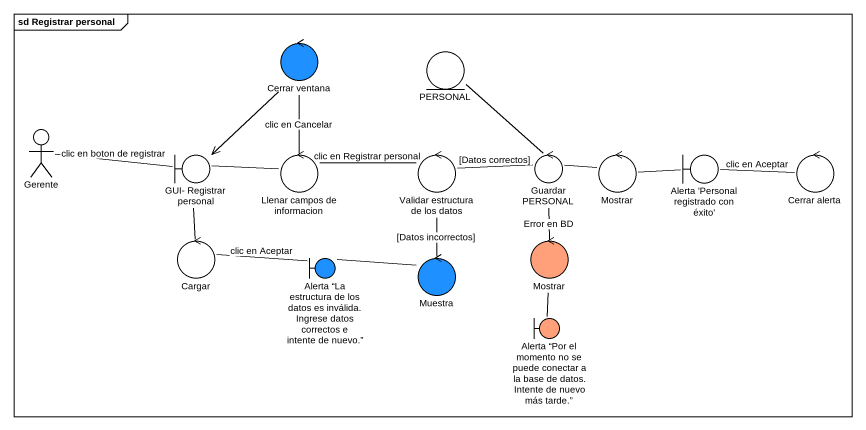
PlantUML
@startuml
mainframe sd Registrar personal
control "Cerrar ventana" as Cerrar_ventana #1E90FF
entity PERSONAL
actor Gerente
boundary "GUI- Registrar personal" as GUI_Registrar_personal
control "Llenar campos de informacion" as Llenar_campos_de_informacion
control "Validar estructura de los datos" as Validar_estructura_de_los
control "Guardar PERSONAL" as Guardar_PERSONAL
control Mostrar
boundary "Alerta 'Personal registrado con éxito'" as Alerta_Personal_registrado
control "Cerrar alerta" as Cerrar_alerta
control Cargar
control "Mostrar" as Mostrar_2 #FFA07A
boundary "Alerta “La estructura de los datos es inválida. Ingrese datos correctos e intente de nuevo.”" as Alerta_La_estructura_de_los #1E90FF
control Muestra #1E90FF
boundary "Alerta “Por el momento no se puede conectar a la base de datos. Intente de nuevo más tarde.”" as Alerta_Por_el_momento_no_se #FFA07A
Cerrar_ventana --> GUI_Registrar_personal
Gerente -right- GUI_Registrar_personal : clic en boton de registrar
GUI_Registrar_personal -right- Llenar_campos_de_informacion
Llenar_campos_de_informacion -up- Cerrar_ventana : clic en Cancelar
Llenar_campos_de_informacion -right- Validar_estructura_de_los : clic en Registrar personal
Validar_estructura_de_los -right- Guardar_PERSONAL : [Datos correctos]
Validar_estructura_de_los -- Muestra : [Datos incorrectos]
Guardar_PERSONAL -up- PERSONAL
Guardar_PERSONAL -right- Mostrar
Guardar_PERSONAL -- Mostrar_2 : Error en BD
Mostrar -right- Alerta_Personal_registrado
Alerta_Personal_registrado -right- Cerrar_alerta : clic en Aceptar
Cargar -up- GUI_Registrar_personal
Mostrar_2 -- Alerta_Por_el_momento_no_se
Alerta_La_estructura_de_los -left- Cargar : clic en Aceptar
Muestra -left- Alerta_La_estructura_de_los
@enduml
